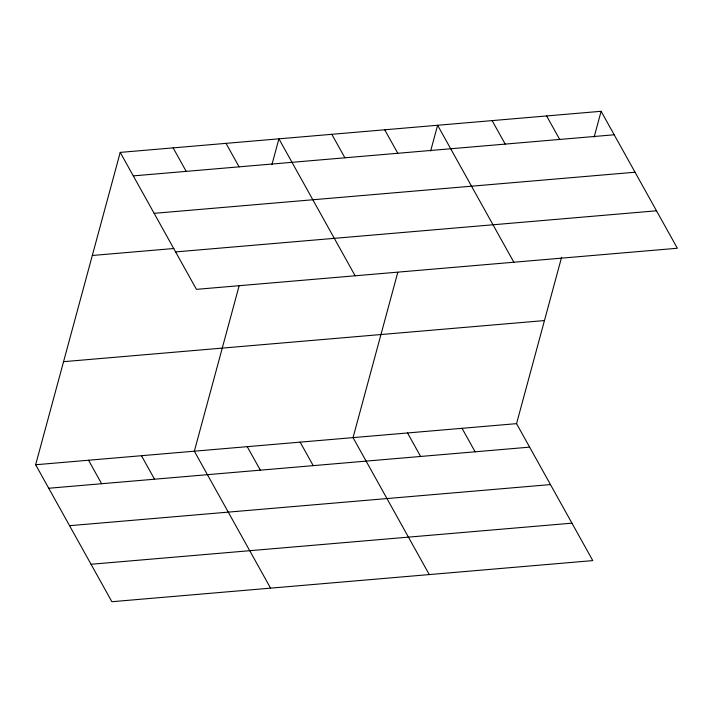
<?xml version="1.0" encoding="UTF-8"?>
<svg xmlns="http://www.w3.org/2000/svg" width="713" height="713" viewBox="0 0 713 713"><rect width="100%" height="100%" fill="white"/><g stroke="black" fill="none" stroke-linecap="round" stroke-linejoin="round"><path stroke-width="1.07" d="M561.594 257.277L516.551 423.647L592.779 560.605L111.879 601.71L35.65 464.751L120.221 152.395L601.121 111.29L677.35 248.249L196.449 289.353L120.221 152.395M239.105 285.895L194.346 451.186L270.575 588.145M271.938 164.596L278.917 138.83L355.145 275.788M397.801 272.321L353.042 437.622L429.271 574.58M430.634 151.031L437.613 125.265L513.841 262.224M594.143 137.056L601.121 111.29M133.304 175.888L614.196 134.784M154.142 213.33L635.033 172.225M92.316 255.477L173.865 248.507M175.612 251.912L656.513 210.798M63.555 361.678L544.456 320.565M35.65 464.751L516.551 423.647M48.725 488.253L529.625 447.14M69.571 525.695L550.463 484.582M91.041 564.268L571.933 523.164M546.621 115.943L559.696 139.445M492.122 120.604L505.196 144.097M384.717 129.784L397.792 153.277M331.821 134.311L344.896 157.805M462.042 428.308L475.125 451.801M407.542 432.96L420.617 456.463M226.021 143.349L239.096 166.851M173.125 147.876L186.2 171.37M300.146 442.149L313.221 465.642M247.242 446.668L260.325 470.161M141.45 455.714L154.525 479.207M88.546 460.233L101.629 483.726"/></g></svg>
